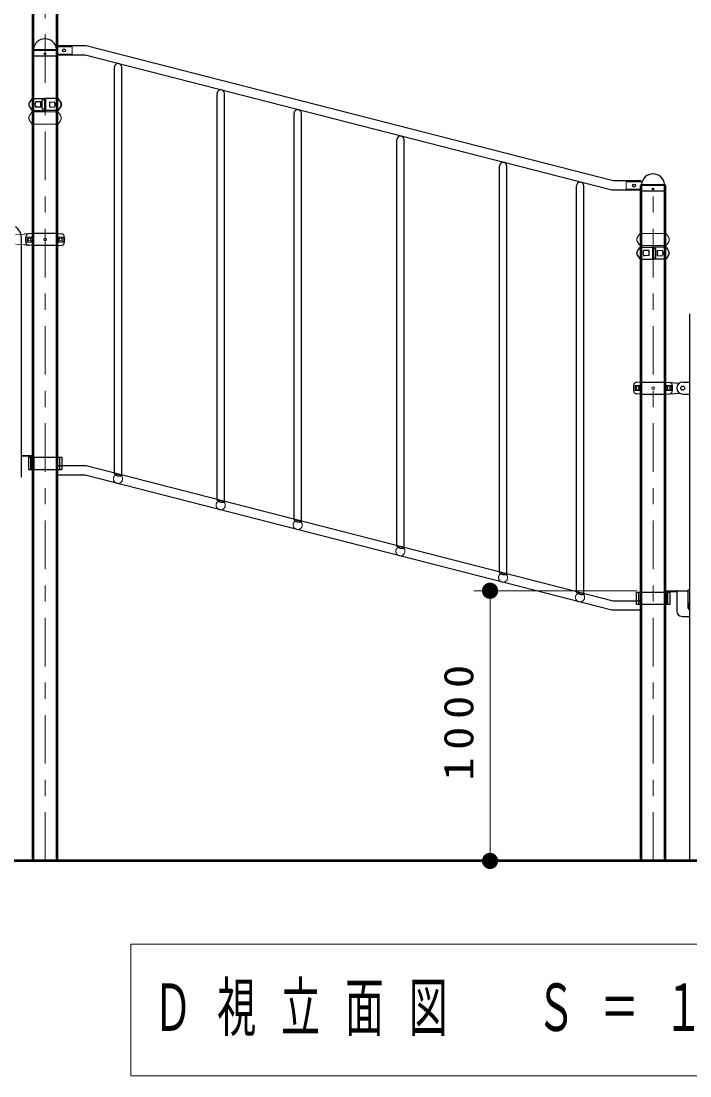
# Model space of a CAD drawing. Units: millimetres on the paper, scale 1:60. Extents: x -552 to 0, y -594 to 267.
# Drawn here: x -96.5 to -55.3, y -139.4 to -74.3 of the extents above; entities that cross this region are included whole.
import ezdxf

# ---------------------------------------------------------------- set-up
doc = ezdxf.new("R2010")
doc.units = ezdxf.units.MM
for name, pattern in [('USER1', [4.5, 2.5, -2]), ('USER2', [6, 3, -1, 1, -1]), ('USER3', [8, 3, -1, 1, -1, 1, -1])]:
    doc.linetypes.add(name, pattern=pattern)
doc.layers.add('LY_1', color=7, linetype='Continuous', lineweight=25)
doc.styles.add('ＭＳ ゴシック', font='')
doc.styles.get('ＭＳ ゴシック').set_extended_font_data('MS Gothic')

# ---------------------------------------------------------------- blocks, each defined once
blk = doc.blocks.new('filled_dot')
at = {"color": 0, "linetype": 'Continuous', "lineweight": -2, "const_width": 1.25}
blk.add_lwpolyline([(-0.625, 0, 1), (0.625, 0, 1)], format="xyb", close=True, dxfattribs=at)

msp = doc.modelspace()

# ---------------------------------------------------------------- linework, layer by layer
at = {"layer": 'LY_1', "linetype": 'USER2', "lineweight": 13}
for p, q in [((-95.057, -126.133), (-95.057, -66.133)), ((-57.557, -126.133), (-57.557, -84.466))]:
    msp.add_line(p, q, dxfattribs=at)
at = {"layer": 'LY_1', "color": 140, "lineweight": 50}
for p, q in [((-95.799, -126.133), (-95.799, -67.558)), ((-94.314, -126.133), (-94.314, -67.558)), ((-58.299, -126.133), (-58.299, -84.466)), ((-56.814, -126.133), (-56.814, -84.466))]:
    msp.add_line(p, q, dxfattribs=at)
at = {"layer": 'LY_1'}
for p, q in [((-95.803, -76.095), (-95.785, -76.077)), ((-94.31, -76.095), (-94.328, -76.077)), ((-92.522, -75.849), (-94.315, -75.849)), ((-60.021, -84.182), (-92.522, -75.849)), ((-95.831, -76.474), (-95.824, -76.144)), ((-95.831, -76.474), (-95.823, -76.482)), ((-94.291, -76.482), (-95.823, -76.482)), ((-92.593, -76.415), (-94.315, -76.415)), ((-94.291, -76.482), (-94.282, -76.474)), ((-94.282, -76.474), (-94.289, -76.144)), ((-60.092, -84.749), (-92.593, -76.415)), ((-90.784, -102.211), (-90.784, -77.171)), ((-90.331, -102.328), (-90.331, -77.171)), ((-84.45, -103.835), (-84.45, -78.795)), ((-83.997, -103.952), (-83.997, -78.795)), ((-79.7, -105.053), (-79.7, -80.013)), ((-79.247, -105.17), (-79.247, -80.013)), ((-73.367, -106.677), (-73.367, -81.637)), ((-72.914, -106.794), (-72.914, -81.637)), ((-67.033, -108.301), (-67.033, -83.261)), ((-66.58, -108.418), (-66.58, -83.261)), ((-62.283, -109.519), (-62.283, -84.479)), ((-61.83, -109.636), (-61.83, -84.479)), ((-58.299, -84.182), (-60.021, -84.182)), ((-58.331, -84.807), (-58.324, -84.477)), ((-58.303, -84.429), (-58.285, -84.41)), ((-56.81, -84.429), (-56.828, -84.41)), ((-56.782, -84.808), (-56.789, -84.477)), ((-58.299, -84.749), (-60.092, -84.749)), ((-58.331, -84.807), (-58.323, -84.816)), ((-56.791, -84.816), (-58.323, -84.816)), ((-56.791, -84.816), (-56.782, -84.808)), ((-95.799, -101.132), (-96.515, -101.132)), ((-95.799, -101.171), (-96.515, -101.171)), ((-96.087, -101.232), (-94.026, -101.232)), ((-96.087, -101.232), (-96.087, -101.982)), ((-95.957, -101.232), (-95.957, -101.982)), ((-95.908, -101.232), (-95.908, -101.982)), ((-95.752, -101.232), (-95.752, -101.982)), ((-94.165, -101.232), (-94.165, -101.982)), ((-94.026, -101.232), (-94.026, -101.982)), ((-96.087, -101.982), (-94.026, -101.982)), ((-92.522, -101.766), (-94.315, -101.766)), ((-60.021, -110.099), (-92.522, -101.766)), ((-92.593, -102.333), (-94.315, -102.333)), ((-60.092, -110.666), (-92.593, -102.333)), ((-58.587, -109.566), (-58.587, -110.316)), ((-56.526, -109.566), (-58.587, -109.566)), ((-58.448, -109.566), (-58.448, -110.316)), ((-56.861, -109.566), (-56.861, -110.316)), ((-56.814, -109.466), (-55.39, -109.466)), ((-56.814, -109.466), (-56.098, -109.466)), ((-56.814, -109.504), (-56.098, -109.504)), ((-56.705, -109.566), (-56.705, -110.316)), ((-56.656, -109.566), (-56.656, -110.316)), ((-56.526, -109.566), (-56.526, -110.316)), ((-56.098, -109.516), (-56.098, -110.716)), ((-55.39, -109.412), (-55.283, -109.412)), ((-58.299, -110.099), (-60.021, -110.099)), ((-56.526, -110.316), (-58.587, -110.316)), ((-58.299, -110.666), (-60.092, -110.666)), ((-55.765, -111.049), (-55.283, -111.049))]:
    msp.add_line(p, q, dxfattribs=at)
at = {"layer": 'LY_1', "lineweight": 13}
for p, q in [((-94.312, -76.124), (-95.801, -76.124)), ((-94.342, -76.066), (-95.768, -76.066)), ((-56.812, -84.457), (-58.301, -84.457)), ((-56.842, -84.399), (-58.268, -84.399)), ((-58.557, -109.466), (-68.611, -109.466)), ((-67.611, -126.133), (-67.611, -109.466)), ((-89.771, -131.264), (-89.771, -139.398)), ((-38.971, -131.264), (-89.771, -131.264)), ((-89.771, -139.398), (-38.971, -139.398))]:
    msp.add_line(p, q, dxfattribs=at)
at = {"layer": 'LY_1', "linetype": 'USER1', "lineweight": 13}
for p, q in [((-94.315, -75.905), (-93.391, -75.905)), ((-93.391, -75.905), (-93.391, -76.359)), ((-94.315, -76.359), (-93.391, -76.359)), ((-59.223, -84.239), (-59.223, -84.692)), ((-58.299, -84.239), (-59.223, -84.239)), ((-58.299, -84.692), (-59.223, -84.692))]:
    msp.add_line(p, q, dxfattribs=at)
at = {"layer": 'LY_1', "color": 2}
for p, q in [((-95.824, -79.09), (-95.116, -79.09)), ((-95.327, -79.308), (-95.611, -79.294)), ((-95.327, -79.622), (-95.327, -79.308)), ((-95.236, -79.718), (-95.236, -79.213)), ((-95.1, -79.174), (-95.205, -79.179)), ((-95.082, -79.124), (-95.082, -79.807)), ((-95.032, -79.124), (-95.032, -79.807)), ((-94.289, -79.09), (-94.999, -79.09)), ((-94.788, -79.313), (-94.503, -79.298)), ((-94.788, -79.313), (-94.788, -79.618)), ((-94.112, -79.299), (-94.107, -79.299)), ((-95.826, -79.84), (-95.116, -79.84)), ((-95.327, -79.622), (-95.611, -79.637)), ((-95.1, -79.757), (-95.205, -79.752)), ((-94.291, -79.84), (-94.999, -79.84)), ((-94.788, -79.618), (-94.503, -79.633)), ((-94.112, -79.632), (-94.107, -79.632)), ((-95.823, -87.424), (-96.348, -87.47)), ((-94.29, -87.424), (-95.823, -87.424)), ((-94.29, -87.424), (-94.027, -87.447)), ((-95.823, -88.174), (-96.348, -88.128)), ((-94.29, -88.174), (-95.823, -88.174)), ((-94.29, -88.174), (-94.027, -88.151)), ((-58.502, -88.466), (-58.507, -88.466)), ((-58.325, -88.257), (-57.615, -88.257)), ((-57.826, -88.479), (-58.11, -88.465)), ((-57.826, -88.479), (-57.826, -88.785)), ((-57.582, -88.291), (-57.582, -88.974)), ((-57.532, -88.291), (-57.532, -88.974)), ((-57.514, -88.341), (-57.409, -88.346)), ((-56.79, -88.257), (-57.498, -88.257)), ((-57.378, -88.885), (-57.378, -88.379)), ((-57.287, -88.475), (-57.003, -88.46)), ((-57.287, -88.789), (-57.287, -88.475)), ((-58.502, -88.799), (-58.507, -88.799)), ((-58.323, -89.007), (-57.615, -89.007)), ((-57.826, -88.785), (-58.11, -88.8)), ((-57.514, -88.924), (-57.409, -88.918)), ((-56.788, -89.007), (-57.498, -89.007)), ((-57.287, -88.789), (-57.003, -88.804)), ((-58.323, -96.59), (-58.586, -96.613)), ((-58.323, -96.59), (-56.79, -96.59)), ((-56.79, -96.59), (-55.934, -96.665)), ((-58.323, -97.34), (-58.586, -97.317)), ((-58.323, -97.34), (-56.79, -97.34)), ((-56.79, -97.34), (-55.934, -97.266))]:
    msp.add_line(p, q, dxfattribs=at)
at = {"layer": 'LY_1', "color": 2, "linetype": 'USER3', "lineweight": 13}
for p, q in [((-94.289, -79.924), (-95.824, -79.924)), ((-94.291, -80.674), (-95.826, -80.674)), ((-56.788, -87.424), (-58.323, -87.424)), ((-56.79, -88.174), (-58.325, -88.174))]:
    msp.add_line(p, q, dxfattribs=at)
at = {"layer": 'LY_1', "color": 2, "linetype": 'USER1', "lineweight": 13}
for p, q in [((-96.348, -87.47), (-96.874, -87.508)), ((-95.806, -87.44), (-95.806, -88.157)), ((-94.306, -87.44), (-94.306, -88.157)), ((-96.348, -88.128), (-96.874, -88.089))]:
    msp.add_line(p, q, dxfattribs=at)
at = {"layer": 'LY_1', "color": 21}
for p, q in [((-96.515, -97.799), (-96.515, -87.702)), ((-96.515, -102.466), (-96.515, -97.382))]:
    msp.add_line(p, q, dxfattribs=at)
at = {"layer": 'LY_1', "color": 2, "lineweight": 13}
for p, q in [((-96.169, -87.953), (-96.169, -87.645)), ((-95.861, -87.645), (-96.169, -87.645)), ((-94.252, -87.645), (-93.944, -87.645)), ((-93.944, -87.953), (-93.944, -87.645)), ((-95.861, -87.953), (-96.169, -87.953)), ((-94.252, -87.953), (-93.944, -87.953)), ((-58.669, -97.119), (-58.669, -96.811)), ((-58.361, -96.811), (-58.669, -96.811)), ((-56.752, -96.811), (-56.444, -96.811)), ((-56.444, -97.119), (-56.444, -96.811)), ((-58.361, -97.119), (-58.669, -97.119)), ((-56.752, -97.119), (-56.444, -97.119))]:
    msp.add_line(p, q, dxfattribs=at)
at = {"layer": 'LY_1', "color": 131}
for p, q in [((-55.283, -126.133), (-55.283, -92.382)), ((-55.723, -96.599), (-55.283, -96.599)), ((-55.723, -97.332), (-55.283, -97.332)), ((-55.39, -110.549), (-55.39, -109.412))]:
    msp.add_line(p, q, dxfattribs=at)
at = {"layer": 'LY_1', "lineweight": 50}
msp.add_line((-5.839, -126.133), (-122.904, -126.133), dxfattribs=at)
at = {"layer": 'LY_1'}
for points in [[(-90.331, -102.328), (-90.332, -102.342), (-90.338, -102.356), (-90.348, -102.368), (-90.361, -102.378), (-90.377, -102.387), (-90.397, -102.393), (-90.419, -102.398), (-90.444, -102.4), (-90.47, -102.4), (-90.499, -102.398), (-90.528, -102.393), (-90.557, -102.387), (-90.587, -102.378), (-90.616, -102.368), (-90.644, -102.355), (-90.671, -102.342), (-90.695, -102.327), (-90.717, -102.311), (-90.737, -102.295), (-90.754, -102.278), (-90.767, -102.261), (-90.776, -102.244), (-90.782, -102.227), (-90.784, -102.211)], [(-83.997, -103.952), (-83.999, -103.966), (-84.005, -103.98), (-84.014, -103.992), (-84.027, -104.002), (-84.044, -104.011), (-84.063, -104.017), (-84.086, -104.022), (-84.11, -104.024), (-84.137, -104.024), (-84.165, -104.022), (-84.194, -104.017), (-84.224, -104.011), (-84.253, -104.002), (-84.282, -103.991), (-84.31, -103.979), (-84.337, -103.966), (-84.362, -103.951), (-84.384, -103.935), (-84.404, -103.919), (-84.42, -103.902), (-84.433, -103.885), (-84.443, -103.868), (-84.448, -103.851), (-84.45, -103.835)], [(-79.247, -105.17), (-79.249, -105.184), (-79.255, -105.198), (-79.264, -105.21), (-79.277, -105.22), (-79.294, -105.229), (-79.313, -105.235), (-79.336, -105.24), (-79.36, -105.242), (-79.387, -105.242), (-79.415, -105.24), (-79.444, -105.235), (-79.474, -105.228), (-79.503, -105.22), (-79.532, -105.209), (-79.56, -105.197), (-79.587, -105.184), (-79.612, -105.169), (-79.634, -105.153), (-79.653, -105.137), (-79.67, -105.12), (-79.683, -105.103), (-79.693, -105.086), (-79.698, -105.069), (-79.7, -105.053)], [(-72.914, -106.794), (-72.915, -106.808), (-72.921, -106.822), (-72.931, -106.834), (-72.944, -106.844), (-72.96, -106.853), (-72.98, -106.859), (-73.002, -106.864), (-73.027, -106.866), (-73.053, -106.866), (-73.082, -106.864), (-73.111, -106.859), (-73.14, -106.852), (-73.17, -106.844), (-73.199, -106.833), (-73.227, -106.821), (-73.254, -106.808), (-73.278, -106.793), (-73.3, -106.777), (-73.32, -106.761), (-73.336, -106.744), (-73.35, -106.727), (-73.359, -106.71), (-73.365, -106.693), (-73.367, -106.677)], [(-66.58, -108.418), (-66.582, -108.432), (-66.588, -108.446), (-66.597, -108.458), (-66.61, -108.468), (-66.627, -108.477), (-66.646, -108.483), (-66.669, -108.488), (-66.693, -108.49), (-66.72, -108.49), (-66.748, -108.487), (-66.777, -108.483), (-66.807, -108.476), (-66.836, -108.468), (-66.865, -108.457), (-66.893, -108.445), (-66.92, -108.432), (-66.945, -108.417), (-66.967, -108.401), (-66.987, -108.385), (-67.003, -108.368), (-67.016, -108.35), (-67.026, -108.334), (-67.031, -108.317), (-67.033, -108.301)], [(-61.83, -109.636), (-61.832, -109.65), (-61.838, -109.664), (-61.847, -109.676), (-61.86, -109.686), (-61.877, -109.695), (-61.896, -109.701), (-61.919, -109.706), (-61.943, -109.708), (-61.97, -109.708), (-61.998, -109.705), (-62.027, -109.701), (-62.057, -109.694), (-62.086, -109.686), (-62.115, -109.675), (-62.143, -109.663), (-62.17, -109.65), (-62.195, -109.635), (-62.217, -109.619), (-62.236, -109.602), (-62.253, -109.586), (-62.266, -109.568), (-62.276, -109.552), (-62.281, -109.535), (-62.283, -109.519)]]:
    msp.add_lwpolyline(points, dxfattribs=at)
for centre, radius in [((-93.891, -76.132), 0.0917), ((-95.057, -76.349), 0.05), ((-58.723, -84.466), 0.0917), ((-57.557, -84.682), 0.05)]:
    msp.add_circle(centre, radius, dxfattribs=at)
at = {"layer": 'LY_1', "color": 2, "lineweight": 13}
for centre, radius in [((-96.015, -87.799), 0.154), ((-96.015, -87.799), 0.0833), ((-95.056, -87.799), 0.0833), ((-94.098, -87.799), 0.154), ((-94.098, -87.799), 0.0833), ((-58.515, -96.965), 0.154), ((-58.515, -96.965), 0.0833), ((-57.557, -96.965), 0.0833), ((-56.598, -96.965), 0.154), ((-56.598, -96.965), 0.0833)]:
    msp.add_circle(centre, radius, dxfattribs=at)
at = {"layer": 'LY_1', "color": 2}
msp.add_circle((-55.723, -96.965), 0.125, dxfattribs=at)
at = {"layer": 'LY_1', "linetype": 'USER1', "lineweight": 13}
for centre in [(-90.557, -102.562), (-84.224, -104.186), (-79.474, -105.404), (-73.14, -107.028), (-66.807, -108.652), (-62.057, -109.87)]:
    msp.add_circle(centre, 0.283, dxfattribs=at)
at = {"layer": 'LY_1'}
for centre, radius, start, end in [((-95.057, -76.133), 0.72, 90, 173.3676), ((-95.057, -76.133), 0.72, 6.6324, 90), ((-95.754, -76.145), 0.07, 135, 178.99605), ((-95.818, -76.044), 0.0467, 315, 353.3676), ((-94.295, -76.044), 0.0467, 186.6324, 225), ((-94.359, -76.145), 0.07, 1.00395, 45), ((-90.557, -77.171), 0.227, 0, 180), ((-84.224, -78.795), 0.227, 0, 180), ((-79.474, -80.013), 0.227, 0, 180), ((-73.14, -81.637), 0.227, 0, 180), ((-66.807, -83.261), 0.227, 0, 180), ((-57.557, -84.466), 0.72, 90, 173.3676), ((-57.557, -84.466), 0.72, 6.6324, 90), ((-62.057, -84.479), 0.227, 0, 180), ((-58.254, -84.478), 0.07, 135, 178.99605), ((-58.318, -84.377), 0.0467, 315, 353.3676), ((-56.795, -84.377), 0.0467, 186.6324, 225), ((-56.859, -84.478), 0.07, 1.00395, 45), ((-56.048, -109.516), 0.05, 90, 180), ((-55.056, -110.391), 0.317, 135.70796, 224.29204), ((-55.765, -110.716), 0.333, 180, 270)]:
    msp.add_arc(centre, radius, start, end, dxfattribs=at)
at = {"layer": 'LY_1', "color": 2}
for centre, radius, start, end in [((-95.807, -79.465), 0.25, 154.44159, 205.55841), ((-94.98, -79.861), 1.167, 140.22094, 154.44159), ((-95.826, -79.157), 0.0667, 90, 140.22094), ((-95.43, -79.465), 0.25, 154.44159, 205.55841), ((-94.603, -79.861), 1.167, 151.38495, 154.44159), ((-95.612, -79.31), 0.0167, 87, 151.38495), ((-95.203, -79.213), 0.0333, 93, 178.91585), ((-95.116, -79.124), 0.0333, 0, 90), ((-95.099, -79.19), 0.0167, 0, 93), ((-94.999, -79.124), 0.0333, 90, 180), ((-94.502, -79.314), 0.0167, 28.61505, 93), ((-95.512, -79.865), 1.167, 25.30055, 28.61505), ((-94.667, -79.465), 0.232, 334.69945, 25.30055), ((-94.289, -79.157), 0.0667, 39.77906, 90), ((-95.134, -79.861), 1.167, 25.55841, 39.77906), ((-94.107, -79.315), 0.0167, 36.8699, 90), ((-94.307, -79.465), 0.267, 323.1301, 36.8699), ((-94.307, -79.465), 0.25, 334.44159, 25.55841), ((-94.98, -79.07), 1.167, 205.55841, 219.77906), ((-95.826, -79.774), 0.0667, 219.77906, 270), ((-94.603, -79.07), 1.167, 205.55841, 208.61505), ((-95.612, -79.621), 0.0167, 208.61505, 273), ((-95.203, -79.718), 0.0333, 181.08415, 267), ((-95.116, -79.807), 0.0333, 270, 0), ((-95.099, -79.74), 0.0167, 267, 0), ((-94.999, -79.807), 0.0333, 180, 270), ((-94.502, -79.617), 0.0167, 267, 331.38495), ((-95.512, -79.066), 1.167, 331.38495, 334.69945), ((-94.289, -79.774), 0.0667, 270, 320.22094), ((-95.134, -79.07), 1.167, 320.22094, 334.44159), ((-94.107, -79.615), 0.0167, 270, 323.1301), ((-95.431, -87.799), 0.833, 163.80375, 196.19625), ((-96.072, -87.613), 0.167, 95, 163.80375), ((-94.041, -87.613), 0.167, 16.19625, 85), ((-94.681, -87.799), 0.833, 343.80375, 16.19625), ((-96.072, -87.985), 0.167, 196.19625, 265), ((-94.041, -87.985), 0.167, 275, 343.80375), ((-58.307, -88.632), 0.267, 143.1301, 216.8699), ((-57.48, -89.028), 1.167, 140.22094, 154.44159), ((-58.507, -88.482), 0.0167, 90, 143.1301), ((-58.325, -88.324), 0.0667, 90, 140.22094), ((-57.102, -89.032), 1.167, 151.38495, 154.69944), ((-58.111, -88.481), 0.0167, 87, 151.38495), ((-57.615, -88.291), 0.0333, 0, 90), ((-57.515, -88.357), 0.0167, 87, 180), ((-57.498, -88.291), 0.0333, 90, 180), ((-57.411, -88.379), 0.0333, 1.08415, 87), ((-57.002, -88.477), 0.0167, 28.61505, 93), ((-58.011, -89.028), 1.167, 25.55841, 28.61505), ((-56.788, -88.324), 0.0667, 39.77906, 90), ((-57.634, -89.028), 1.167, 25.55841, 39.77906), ((-58.307, -88.632), 0.25, 154.44159, 205.55841), ((-57.48, -88.237), 1.167, 205.55841, 219.77906), ((-58.507, -88.782), 0.0167, 216.8699, 270), ((-58.325, -88.941), 0.0667, 219.77906, 270), ((-57.947, -88.632), 0.232, 154.69944, 205.30056), ((-57.102, -88.233), 1.167, 205.30056, 208.61505), ((-58.111, -88.783), 0.0167, 208.61505, 273), ((-57.615, -88.974), 0.0333, 270, 0), ((-57.515, -88.907), 0.0167, 180, 273), ((-57.498, -88.974), 0.0333, 180, 270), ((-57.411, -88.885), 0.0333, 273, 358.91585), ((-57.002, -88.788), 0.0167, 267, 331.38495), ((-58.011, -88.237), 1.167, 331.38495, 334.44159), ((-57.184, -88.632), 0.25, 334.44159, 25.55841), ((-56.788, -88.941), 0.0667, 270, 320.22094), ((-57.634, -88.237), 1.167, 320.22094, 334.44159), ((-56.807, -88.632), 0.25, 334.44159, 25.55841), ((-57.932, -96.965), 0.833, 163.80375, 196.19625), ((-58.572, -96.779), 0.167, 95, 163.80375), ((-56.541, -96.779), 0.167, 16.19625, 85), ((-57.182, -96.965), 0.833, 343.80375, 16.19625), ((-58.572, -97.151), 0.167, 196.19625, 265), ((-56.541, -97.151), 0.167, 275, 343.80375)]:
    msp.add_arc(centre, radius, start, end, dxfattribs=at)
at = {"layer": 'LY_1', "color": 2, "linetype": 'USER3', "lineweight": 13}
for centre, radius, start, end in [((-94.98, -80.694), 1.167, 140.22094, 154.44159), ((-95.826, -79.99), 0.0667, 90, 140.22094), ((-94.289, -79.99), 0.0667, 39.77906, 90), ((-95.134, -80.694), 1.167, 25.55841, 39.77906), ((-95.807, -80.299), 0.25, 154.44159, 205.55841), ((-94.98, -79.903), 1.167, 205.55841, 219.77906), ((-95.826, -80.607), 0.0667, 219.77906, 270), ((-94.289, -80.607), 0.0667, 270, 320.22094), ((-95.134, -79.903), 1.167, 320.22094, 334.44159), ((-94.307, -80.299), 0.25, 334.44159, 25.55841), ((-58.307, -87.799), 0.25, 154.44159, 205.55841), ((-57.48, -88.194), 1.167, 140.22094, 154.44159), ((-58.325, -87.491), 0.0667, 90, 140.22094), ((-56.788, -87.491), 0.0667, 39.77906, 90), ((-57.634, -88.194), 1.167, 25.55841, 39.77906), ((-56.807, -87.799), 0.25, 334.44159, 25.55841), ((-57.48, -87.403), 1.167, 205.55841, 219.77906), ((-58.325, -88.107), 0.0667, 219.77906, 270), ((-56.788, -88.107), 0.0667, 270, 320.22094), ((-57.634, -87.403), 1.167, 320.22094, 334.44159)]:
    msp.add_arc(centre, radius, start, end, dxfattribs=at)
at = {"layer": 'LY_1', "color": 21}
msp.add_arc((-97.348, -87.702), 0.833, 0, 56.63299, dxfattribs=at)
at = {"layer": 'LY_1', "color": 2, "lineweight": 13}
for centre, start, end in [((-97.994, -87.799), 355.87048, 4.12952), ((-92.118, -87.799), 175.87048, 184.12952), ((-60.494, -96.965), 355.87048, 4.12952), ((-54.619, -96.965), 175.87048, 184.12952)]:
    msp.add_arc(centre, 2.139, start, end, dxfattribs=at)
at = {"layer": 'LY_1', "color": 2, "linetype": 'USER1', "lineweight": 13}
for centre, start, end in [((-95.823, -87.44), 0, 91.98888), ((-95.823, -88.157), 270, 0)]:
    msp.add_arc(centre, 0.0167, start, end, dxfattribs=at)
at = {"layer": 'LY_1', "color": 131}
for centre, radius, start, end in [((-55.723, -96.965), 0.367, 90, 270), ((-55.056, -110.299), 0.417, 216.8699, 237.04363)]:
    msp.add_arc(centre, radius, start, end, dxfattribs=at)

# ---------------------------------------------------------------- block references
at = {"layer": 'LY_1', "lineweight": 13, "xscale": 0.4, "yscale": 0.4}
for p, rotation in [((-67.611, -109.466), 270), ((-67.611, -126.133), 90)]:
    msp.add_blockref('filled_dot', p, dxfattribs=dict(at, rotation=rotation))

# ---------------------------------------------------------------- texts
at = {"layer": 'LY_1', "insert": (-68.611, -117.378), "char_height": 1.833, "attachment_point": 8, "rotation": 90, "style": 'ＭＳ ゴシック'}
msp.add_mtext('\\T1.33;\\W1.15;1000', dxfattribs=at)
at = {"layer": 'LY_1', "insert": (-88.371, -135.331), "char_height": 2.933, "attachment_point": 4, "style": 'ＭＳ ゴシック'}
msp.add_mtext('\\T1.64;\\W0.6;Ｄ視立面図\u3000Ｓ＝１／６０', dxfattribs=at)

doc.saveas('drawing.dxf')
